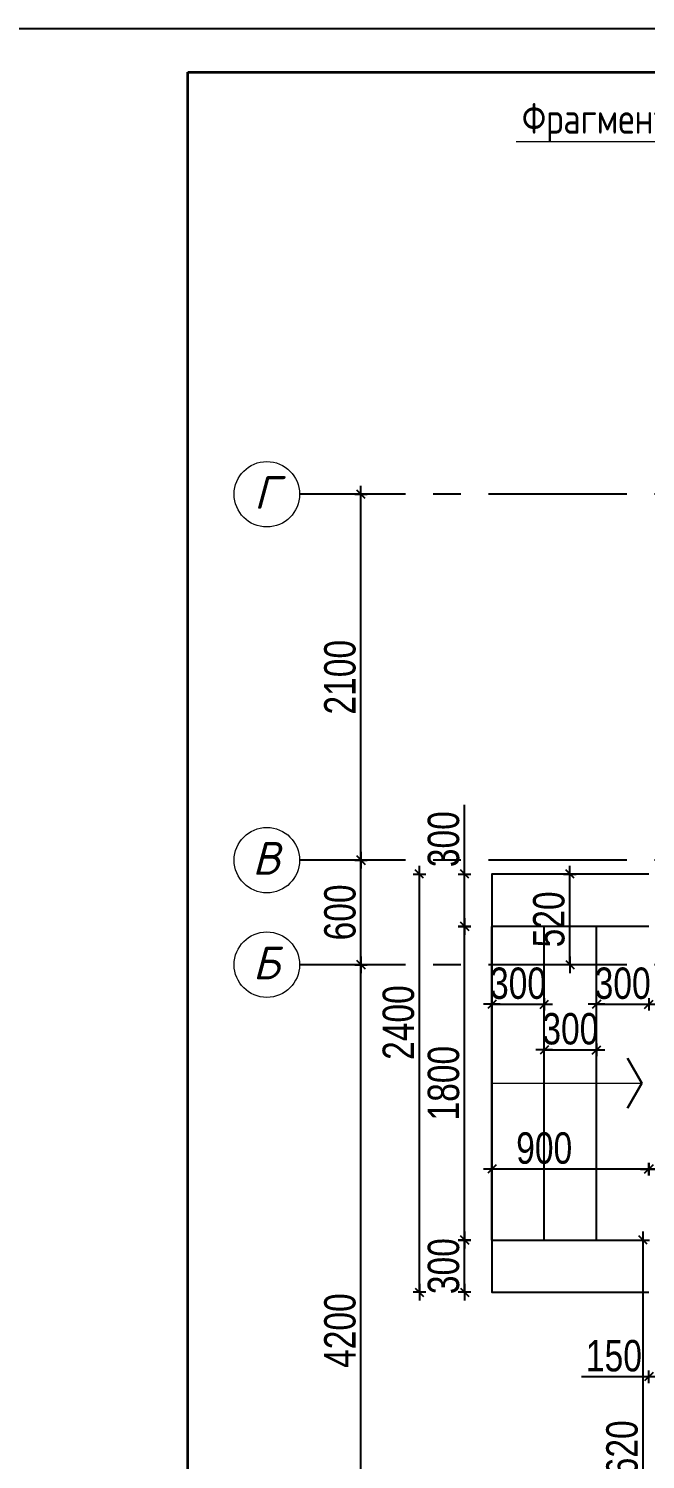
# Model space of a CAD drawing. Extents: x -12289450 to -10763036, y -7834513 to -6150123.
# Drawn here: x -11109433 to -11105896, y -7680473 to -7672261 of the extents above; entities that cross this region are included whole.
import ezdxf

# ---------------------------------------------------------------- set-up
doc = ezdxf.new("R2010")
doc.units = 0
doc.header["$LTSCALE"] = 25
doc.header["$PDMODE"] = 35
doc.linetypes.add('CENTER', pattern=[50.8, 31.75, -6.35, 6.35, -6.35])
doc.layers.get('DefPoints').update_dxf_attribs({"color": 10, "lineweight": 30})
for name, color, linetype in [('004-ВСПЛИНИИ', 15, 'Continuous'), ('005-РАЗМЕРЫ', 252, 'Continuous'), ('014-ОСИ', 251, 'CENTER'), ('Annotation - Text', 7, 'Continuous'), ('ArchiCAD', 7, 'Continuous'), ('EEE', 7, 'Continuous'), ('Новое', 51, 'Continuous')]:
    doc.layers.add(name, color=color, linetype=linetype)
doc.layers.add('СТЕНЫ', color=5, linetype='Continuous', lineweight=40)
doc.styles.add('gismo', font='isocpeui.ttf')
doc.styles.add('GOST 2.304', font='cs_gost2304.shx')
doc.styles.add('TXT0', font='txt', dxfattribs={"width": 0.8})
doc.dimstyles.new('Копия(2) 3 РАЗМЕРЫ 3', dxfattribs={"dimscale": 30, "dimtxt": 6, "dimasz": 0.08, "dimexe": 0, "dimexo": 0, "dimgap": 1, "dimtad": 1, "dimdec": 0, "dimzin": 0, "dimdsep": 46, "dimtxsty": 'TXT0', "dimblk1": 'A8MITTA', "dimblk2": 'A8MITTA', "dimsah": 1, "dimcen": 0.3, "dimse1": 1, "dimse2": 1, "dimadec": 0, "dimazin": 0, "dimtp": 6, "dimtm": 6, "dimtfac": 1, "dimtdec": 0, "dimtofl": 0, "dimtmove": 0, "dimatfit": 3, "dimldrblk": 'A8MITTA', "dimfxl": 0, "dimtolj": 1, "dimtzin": 0, "dimarcsym": 0})

# ---------------------------------------------------------------- blocks, each defined once
blk = doc.blocks.new('A8MITTA', base_point=(3180, 3140))
for p, q in [((3170, 3130), (3190, 3150)), ((3180, 3155), (3180, 3125)), ((3160, 3140), (3200, 3140))]:
    blk.add_line(p, q)
blk = doc.blocks.new('*D440')
at = {"layer": '005-РАЗМЕРЫ', "color": 0, "lineweight": -2, "ltscale": 1.2, "transparency": 16777216}
blk.add_line((-11107526.6, -7677031.2), (-11107526.6, -7674936), dxfattribs=at)
at = {"layer": 'DefPoints', "color": 0, "ltscale": 1.2, "transparency": 16777216}
for p in [(-11107526.6, -7674933.6), (-11107375.6, -7674933.6), (-11107712.8, -7677033.6)]:
    blk.add_point(p, dxfattribs=at)
at = {"layer": '005-РАЗМЕРЫ', "color": 0, "lineweight": -2, "ltscale": 1.2, "transparency": 16777216, "xscale": 2.4, "yscale": 2.4, "zscale": 2.4}
for p, rotation in [((-11107526.6, -7674933.6), 90), ((-11107526.6, -7677033.6), 270)]:
    blk.add_blockref('A8MITTA', p, dxfattribs=dict(at, rotation=rotation))
at = {"layer": '005-РАЗМЕРЫ', "color": 0, "ltscale": 1.2, "transparency": 16777216, "insert": (-11107646.6, -7675983.6), "char_height": 180, "attachment_point": 5, "rotation": 90, "style": 'TXT0'}
blk.add_mtext('\\A1;2100', dxfattribs=at)
blk = doc.blocks.new('*D426')
at = {"layer": '005-РАЗМЕРЫ', "color": 0, "lineweight": -2, "ltscale": 1.2, "transparency": 16777216}
blk.add_line((-11104378.3, -7678806.9), (-11105873.5, -7678806.9), dxfattribs=at)
at = {"layer": 'DefPoints', "color": 0, "ltscale": 1.2, "transparency": 16777216}
for p in [(-11105875.9, -7678806.9), (-11105875.9, -7678806.9), (-11104375.9, -7678975.6)]:
    blk.add_point(p, dxfattribs=at)
at = {"layer": '005-РАЗМЕРЫ', "color": 0, "lineweight": -2, "ltscale": 1.2, "transparency": 16777216, "xscale": 2.4, "yscale": 2.4, "zscale": 2.4, "rotation": 180}
blk.add_blockref('A8MITTA', (-11105875.9, -7678806.9), dxfattribs=at)
at = {"layer": '005-РАЗМЕРЫ', "color": 0, "lineweight": -2, "ltscale": 1.2, "transparency": 16777216, "xscale": 2.4, "yscale": 2.4, "zscale": 2.4}
blk.add_blockref('A8MITTA', (-11104375.9, -7678806.9), dxfattribs=at)
at = {"layer": '005-РАЗМЕРЫ', "color": 0, "ltscale": 1.2, "transparency": 16777216, "insert": (-11105549.1, -7678686.9), "char_height": 180, "attachment_point": 5, "style": 'TXT0'}
blk.add_mtext('\\A1;1500', dxfattribs=at)
blk = doc.blocks.new('*D427')
at = {"layer": '005-РАЗМЕРЫ', "color": 0, "lineweight": -2, "ltscale": 1.2, "transparency": 16777216}
blk.add_line((-11105878.3, -7678806.9), (-11106773.5, -7678806.9), dxfattribs=at)
at = {"layer": 'DefPoints', "color": 0, "ltscale": 1.2, "transparency": 16777216}
for p in [(-11106775.9, -7678806.9), (-11106775.9, -7678806.9), (-11105875.9, -7678806.9)]:
    blk.add_point(p, dxfattribs=at)
at = {"layer": '005-РАЗМЕРЫ', "color": 0, "lineweight": -2, "ltscale": 1.2, "transparency": 16777216, "xscale": 2.4, "yscale": 2.4, "zscale": 2.4, "rotation": 180}
blk.add_blockref('A8MITTA', (-11106775.9, -7678806.9), dxfattribs=at)
at = {"layer": '005-РАЗМЕРЫ', "color": 0, "lineweight": -2, "ltscale": 1.2, "transparency": 16777216, "xscale": 2.4, "yscale": 2.4, "zscale": 2.4}
blk.add_blockref('A8MITTA', (-11105875.9, -7678806.9), dxfattribs=at)
at = {"layer": '005-РАЗМЕРЫ', "color": 0, "ltscale": 1.2, "transparency": 16777216, "insert": (-11106475.9, -7678686.9), "char_height": 180, "attachment_point": 5, "style": 'TXT0'}
blk.add_mtext('\\A1;900', dxfattribs=at)
blk = doc.blocks.new('*D437')
at = {"layer": '005-РАЗМЕРЫ', "color": 0, "lineweight": -2, "ltscale": 1.2, "transparency": 16777216}
blk.add_line((-11107191.4, -7679511.2), (-11107191.4, -7677116), dxfattribs=at)
at = {"layer": 'DefPoints', "color": 0, "ltscale": 1.2, "transparency": 16777216}
for p in [(-11107191.4, -7677113.6), (-11106359.8, -7677113.6), (-11106359.8, -7679513.6)]:
    blk.add_point(p, dxfattribs=at)
at = {"layer": '005-РАЗМЕРЫ', "color": 0, "lineweight": -2, "ltscale": 1.2, "transparency": 16777216, "xscale": 2.4, "yscale": 2.4, "zscale": 2.4}
for p, rotation in [((-11107191.4, -7677113.6), 90), ((-11107191.4, -7679513.6), 270)]:
    blk.add_blockref('A8MITTA', p, dxfattribs=dict(at, rotation=rotation))
at = {"layer": '005-РАЗМЕРЫ', "color": 0, "ltscale": 1.2, "transparency": 16777216, "insert": (-11107311.4, -7677965.7), "char_height": 180, "attachment_point": 5, "rotation": 90, "style": 'TXT0'}
blk.add_mtext('\\A1;2400', dxfattribs=at)
blk = doc.blocks.new('*D459')
at = {"layer": '005-РАЗМЕРЫ', "color": 0, "lineweight": -2, "ltscale": 1.2, "transparency": 16777216}
blk.add_line((-11107526.6, -7677631.2), (-11107526.6, -7677036), dxfattribs=at)
at = {"layer": 'DefPoints', "color": 0, "ltscale": 1.2, "transparency": 16777216}
for p in [(-11107526.6, -7677033.6), (-11107219.3, -7677033.6), (-11107712.8, -7677633.6)]:
    blk.add_point(p, dxfattribs=at)
at = {"layer": '005-РАЗМЕРЫ', "color": 0, "lineweight": -2, "ltscale": 1.2, "transparency": 16777216, "xscale": 2.4, "yscale": 2.4, "zscale": 2.4}
for p, rotation in [((-11107526.6, -7677033.6), 90), ((-11107526.6, -7677633.6), 270)]:
    blk.add_blockref('A8MITTA', p, dxfattribs=dict(at, rotation=rotation))
at = {"layer": '005-РАЗМЕРЫ', "color": 0, "ltscale": 1.2, "transparency": 16777216, "insert": (-11107646.6, -7677333.6), "char_height": 180, "attachment_point": 5, "rotation": 90, "style": 'TXT0'}
blk.add_mtext('\\A1;600', dxfattribs=at)
blk = doc.blocks.new('*D460')
at = {"layer": '005-РАЗМЕРЫ', "color": 0, "lineweight": -2, "ltscale": 1.2, "transparency": 16777216}
blk.add_line((-11107526.6, -7681831.2), (-11107526.6, -7677636), dxfattribs=at)
at = {"layer": 'DefPoints', "color": 0, "ltscale": 1.2, "transparency": 16777216}
for p in [(-11107526.6, -7677633.6), (-11107481.6, -7677633.6), (-11107712.8, -7681833.6)]:
    blk.add_point(p, dxfattribs=at)
at = {"layer": '005-РАЗМЕРЫ', "color": 0, "lineweight": -2, "ltscale": 1.2, "transparency": 16777216, "xscale": 2.4, "yscale": 2.4, "zscale": 2.4}
for p, rotation in [((-11107526.6, -7677633.6), 90), ((-11107526.6, -7681833.6), 270)]:
    blk.add_blockref('A8MITTA', p, dxfattribs=dict(at, rotation=rotation))
at = {"layer": '005-РАЗМЕРЫ', "color": 0, "ltscale": 1.2, "transparency": 16777216, "insert": (-11107646.6, -7679733.6), "char_height": 180, "attachment_point": 5, "rotation": 90, "style": 'TXT0'}
blk.add_mtext('\\A1;4200', dxfattribs=at)
blk = doc.blocks.new('*D462')
at = {"layer": '005-РАЗМЕРЫ', "color": 0, "lineweight": -2, "ltscale": 1.2, "transparency": 16777216}
blk.add_line((-11106932.6, -7679511.2), (-11106932.6, -7679216), dxfattribs=at)
at = {"layer": 'DefPoints', "color": 0, "ltscale": 1.2, "transparency": 16777216}
for p in [(-11106932.6, -7679213.6), (-11106775.9, -7679213.6), (-11106775.9, -7679513.6)]:
    blk.add_point(p, dxfattribs=at)
at = {"layer": '005-РАЗМЕРЫ', "color": 0, "lineweight": -2, "ltscale": 1.2, "transparency": 16777216, "xscale": 2.4, "yscale": 2.4, "zscale": 2.4}
for p, rotation in [((-11106932.6, -7679213.6), 90), ((-11106932.6, -7679513.6), 270)]:
    blk.add_blockref('A8MITTA', p, dxfattribs=dict(at, rotation=rotation))
at = {"layer": '005-РАЗМЕРЫ', "color": 0, "ltscale": 1.2, "transparency": 16777216, "insert": (-11107052.6, -7679363.6), "char_height": 180, "attachment_point": 5, "rotation": 90, "style": 'TXT0'}
blk.add_mtext('\\A1;300', dxfattribs=at)
blk = doc.blocks.new('*D463')
at = {"layer": '005-РАЗМЕРЫ', "color": 0, "lineweight": -2, "ltscale": 1.2, "transparency": 16777216}
blk.add_line((-11106932.6, -7679211.2), (-11106932.6, -7677416), dxfattribs=at)
at = {"layer": 'DefPoints', "color": 0, "ltscale": 1.2, "transparency": 16777216}
for p in [(-11106932.6, -7677413.6), (-11106775.9, -7677413.6), (-11106775.9, -7679213.6)]:
    blk.add_point(p, dxfattribs=at)
at = {"layer": '005-РАЗМЕРЫ', "color": 0, "lineweight": -2, "ltscale": 1.2, "transparency": 16777216, "xscale": 2.4, "yscale": 2.4, "zscale": 2.4}
for p, rotation in [((-11106932.6, -7677413.6), 90), ((-11106932.6, -7679213.6), 270)]:
    blk.add_blockref('A8MITTA', p, dxfattribs=dict(at, rotation=rotation))
at = {"layer": '005-РАЗМЕРЫ', "color": 0, "ltscale": 1.2, "transparency": 16777216, "insert": (-11107052.6, -7678313.6), "char_height": 180, "attachment_point": 5, "rotation": 90, "style": 'TXT0'}
blk.add_mtext('\\A1;1800', dxfattribs=at)
blk = doc.blocks.new('*D464')
at = {"layer": '005-РАЗМЕРЫ', "color": 0, "lineweight": -2, "ltscale": 1.2, "transparency": 16777216}
for p, q in [((-11106932.6, -7677113.6), (-11106932.6, -7676715.2)), ((-11106932.6, -7677411.2), (-11106932.6, -7677116))]:
    blk.add_line(p, q, dxfattribs=at)
at = {"layer": 'DefPoints', "color": 0, "ltscale": 1.2, "transparency": 16777216}
for p in [(-11106932.6, -7677113.6), (-11106775.9, -7677113.6), (-11106775.9, -7677413.6)]:
    blk.add_point(p, dxfattribs=at)
at = {"layer": '005-РАЗМЕРЫ', "color": 0, "lineweight": -2, "ltscale": 1.2, "transparency": 16777216, "xscale": 2.4, "yscale": 2.4, "zscale": 2.4}
for p, rotation in [((-11106932.6, -7677113.6), 90), ((-11106932.6, -7677413.6), 270)]:
    blk.add_blockref('A8MITTA', p, dxfattribs=dict(at, rotation=rotation))
at = {"layer": '005-РАЗМЕРЫ', "color": 0, "ltscale": 1.2, "transparency": 16777216, "insert": (-11107052.6, -7676913.2), "char_height": 180, "attachment_point": 5, "rotation": 90, "style": 'TXT0'}
blk.add_mtext('\\A1;300', dxfattribs=at)
blk = doc.blocks.new('*D465')
at = {"layer": '005-РАЗМЕРЫ', "color": 0, "lineweight": -2, "ltscale": 1.2, "transparency": 16777216}
blk.add_line((-11106773.5, -7677861), (-11106478.3, -7677861), dxfattribs=at)
at = {"layer": 'DefPoints', "color": 0, "ltscale": 1.2, "transparency": 16777216}
for p in [(-11106475.9, -7677861), (-11106775.9, -7677900.7), (-11106475.9, -7677900.7)]:
    blk.add_point(p, dxfattribs=at)
at = {"layer": '005-РАЗМЕРЫ', "color": 0, "lineweight": -2, "ltscale": 1.2, "transparency": 16777216, "xscale": 2.4, "yscale": 2.4, "zscale": 2.4, "rotation": 180}
blk.add_blockref('A8MITTA', (-11106775.9, -7677861), dxfattribs=at)
at = {"layer": '005-РАЗМЕРЫ', "color": 0, "lineweight": -2, "ltscale": 1.2, "transparency": 16777216, "xscale": 2.4, "yscale": 2.4, "zscale": 2.4}
blk.add_blockref('A8MITTA', (-11106475.9, -7677861), dxfattribs=at)
at = {"layer": '005-РАЗМЕРЫ', "color": 0, "ltscale": 1.2, "transparency": 16777216, "insert": (-11106625.9, -7677741), "char_height": 180, "attachment_point": 5, "style": 'TXT0'}
blk.add_mtext('\\A1;300', dxfattribs=at)
blk = doc.blocks.new('*D466')
at = {"layer": '005-РАЗМЕРЫ', "color": 0, "lineweight": -2, "ltscale": 1.2, "transparency": 16777216}
blk.add_line((-11106473.5, -7678122.4), (-11106178.3, -7678122.4), dxfattribs=at)
at = {"layer": 'DefPoints', "color": 0, "ltscale": 1.2, "transparency": 16777216}
for p in [(-11106475.9, -7678094.7), (-11106175.9, -7678094.7), (-11106175.9, -7678122.4)]:
    blk.add_point(p, dxfattribs=at)
at = {"layer": '005-РАЗМЕРЫ', "color": 0, "lineweight": -2, "ltscale": 1.2, "transparency": 16777216, "xscale": 2.4, "yscale": 2.4, "zscale": 2.4, "rotation": 180}
blk.add_blockref('A8MITTA', (-11106475.9, -7678122.4), dxfattribs=at)
at = {"layer": '005-РАЗМЕРЫ', "color": 0, "lineweight": -2, "ltscale": 1.2, "transparency": 16777216, "xscale": 2.4, "yscale": 2.4, "zscale": 2.4}
blk.add_blockref('A8MITTA', (-11106175.9, -7678122.4), dxfattribs=at)
at = {"layer": '005-РАЗМЕРЫ', "color": 0, "ltscale": 1.2, "transparency": 16777216, "insert": (-11106325.9, -7678002.4), "char_height": 180, "attachment_point": 5, "style": 'TXT0'}
blk.add_mtext('\\A1;300', dxfattribs=at)
blk = doc.blocks.new('*D467')
at = {"layer": '005-РАЗМЕРЫ', "color": 0, "lineweight": -2, "ltscale": 1.2, "transparency": 16777216}
blk.add_line((-11106173.5, -7677861), (-11105878.3, -7677861), dxfattribs=at)
at = {"layer": 'DefPoints', "color": 0, "ltscale": 1.2, "transparency": 16777216}
for p in [(-11105875.9, -7677861), (-11106175.9, -7677900.7), (-11105875.9, -7677900.7)]:
    blk.add_point(p, dxfattribs=at)
at = {"layer": '005-РАЗМЕРЫ', "color": 0, "lineweight": -2, "ltscale": 1.2, "transparency": 16777216, "xscale": 2.4, "yscale": 2.4, "zscale": 2.4, "rotation": 180}
blk.add_blockref('A8MITTA', (-11106175.9, -7677861), dxfattribs=at)
at = {"layer": '005-РАЗМЕРЫ', "color": 0, "lineweight": -2, "ltscale": 1.2, "transparency": 16777216, "xscale": 2.4, "yscale": 2.4, "zscale": 2.4}
blk.add_blockref('A8MITTA', (-11105875.9, -7677861), dxfattribs=at)
at = {"layer": '005-РАЗМЕРЫ', "color": 0, "ltscale": 1.2, "transparency": 16777216, "insert": (-11106025.9, -7677741), "char_height": 180, "attachment_point": 5, "style": 'TXT0'}
blk.add_mtext('\\A1;300', dxfattribs=at)
blk = doc.blocks.new('*D477')
at = {"layer": '005-РАЗМЕРЫ', "color": 0, "lineweight": -2, "ltscale": 1.2, "transparency": 16777216}
blk.add_line((-11106328.5, -7677631.2), (-11106328.5, -7677116), dxfattribs=at)
at = {"layer": 'DefPoints', "color": 0, "ltscale": 1.2, "transparency": 16777216}
for p in [(-11106328.5, -7677113.6), (-11106325.9, -7677113.6), (-11106095.5, -7677633.6)]:
    blk.add_point(p, dxfattribs=at)
at = {"layer": '005-РАЗМЕРЫ', "color": 0, "lineweight": -2, "ltscale": 1.2, "transparency": 16777216, "xscale": 2.4, "yscale": 2.4, "zscale": 2.4}
for p, rotation in [((-11106328.5, -7677113.6), 90), ((-11106328.5, -7677633.6), 270)]:
    blk.add_blockref('A8MITTA', p, dxfattribs=dict(at, rotation=rotation))
at = {"layer": '005-РАЗМЕРЫ', "color": 0, "ltscale": 1.2, "transparency": 16777216, "insert": (-11106448.5, -7677373.6), "char_height": 180, "attachment_point": 5, "rotation": 90, "style": 'TXT0'}
blk.add_mtext('\\A1;520', dxfattribs=at)
blk = doc.blocks.new('*D486')
at = {"layer": '005-РАЗМЕРЫ', "color": 0, "lineweight": -2, "ltscale": 1.2, "transparency": 16777216}
for p, q in [((-11105875.9, -7679998.7), (-11106262.1, -7679998.7)), ((-11105728.3, -7679998.7), (-11105873.5, -7679998.7))]:
    blk.add_line(p, q, dxfattribs=at)
at = {"layer": 'DefPoints', "color": 0, "ltscale": 1.2, "transparency": 16777216}
for p in [(-11105875.9, -7679964.9), (-11105725.9, -7679964.9), (-11105875.9, -7679998.7)]:
    blk.add_point(p, dxfattribs=at)
at = {"layer": '005-РАЗМЕРЫ', "color": 0, "lineweight": -2, "ltscale": 1.2, "transparency": 16777216, "xscale": 2.4, "yscale": 2.4, "zscale": 2.4, "rotation": 180}
blk.add_blockref('A8MITTA', (-11105875.9, -7679998.7), dxfattribs=at)
at = {"layer": '005-РАЗМЕРЫ', "color": 0, "lineweight": -2, "ltscale": 1.2, "transparency": 16777216, "xscale": 2.4, "yscale": 2.4, "zscale": 2.4}
blk.add_blockref('A8MITTA', (-11105725.9, -7679998.7), dxfattribs=at)
at = {"layer": '005-РАЗМЕРЫ', "color": 0, "ltscale": 1.2, "transparency": 16777216, "insert": (-11106076.1, -7679878.7), "char_height": 180, "attachment_point": 5, "style": 'TXT0'}
blk.add_mtext('\\A1;150', dxfattribs=at)
blk = doc.blocks.new('*D523')
at = {"layer": '005-РАЗМЕРЫ', "color": 0, "lineweight": -2, "ltscale": 1.2, "transparency": 16777216}
blk.add_line((-11105908.9, -7681831.2), (-11105908.9, -7679216), dxfattribs=at)
at = {"layer": 'DefPoints', "color": 0, "ltscale": 1.2, "transparency": 16777216}
for p in [(-11106203.5, -7679213.6), (-11105908.9, -7679213.6), (-11106203.5, -7681833.6)]:
    blk.add_point(p, dxfattribs=at)
at = {"layer": '005-РАЗМЕРЫ', "color": 0, "lineweight": -2, "ltscale": 1.2, "transparency": 16777216, "xscale": 2.4, "yscale": 2.4, "zscale": 2.4}
for p, rotation in [((-11105908.9, -7679213.6), 90), ((-11105908.9, -7681833.6), 270)]:
    blk.add_blockref('A8MITTA', p, dxfattribs=dict(at, rotation=rotation))
at = {"layer": '005-РАЗМЕРЫ', "color": 0, "ltscale": 1.2, "transparency": 16777216, "insert": (-11106028.9, -7680462.7), "char_height": 180, "attachment_point": 5, "rotation": 90, "style": 'TXT0'}
blk.add_mtext('\\A1;2620', dxfattribs=at)

msp = doc.modelspace()

# ---------------------------------------------------------------- linework, layer by layer
at = {"layer": '004-ВСПЛИНИИ', "color": 5, "lineweight": 30}
for points in [[(-11105915.5, -7678313.6), (-11105998.8, -7678169.4)], [(-11105915.5, -7678313.6), (-11105998.8, -7678457.8)]]:
    msp.add_lwpolyline(points, dxfattribs=at)
at = {"layer": '004-ВСПЛИНИИ', "color": 0, "lineweight": 18}
msp.add_lwpolyline([(-11106775.9, -7678313.6), (-11105915.5, -7678313.6)], dxfattribs=at)
at = {"layer": '014-ОСИ'}
for points in [[(-11099652.1, -7674933.6), (-11107878.8, -7674933.6)], [(-11099652.1, -7677033.6), (-11107878.8, -7677033.6)], [(-11099652.1, -7677633.6), (-11107878.8, -7677633.6)]]:
    msp.add_lwpolyline(points, dxfattribs=at)
at = {"layer": 'Annotation - Text', "color": 0, "lineweight": 20}
for centre in [(-11108066.6, -7674933.6), (-11108066.6, -7677033.6), (-11108066.6, -7677633.6)]:
    msp.add_circle(centre, 187.8, dxfattribs=at)
at = {"layer": 'ArchiCAD', "color": 7, "linetype": 'Continuous', "lineweight": 35}
msp.add_lwpolyline([(-11108519.1, -7672511.3), (-11088769.2, -7672511.3), (-11088769.2, -7686861.2), (-11108519.1, -7686861.2)], close=True, dxfattribs=at)
msp.add_lwpolyline([(-11108519.1, -7672511.3), (-11088769.2, -7672511.3), (-11088769.2, -7686861.2), (-11108519.1, -7686861.2)], close=True, dxfattribs=at)
at = {"layer": 'EEE', "lineweight": 15}
msp.add_line((-11106637, -7672908.2), (-11101416.3, -7672908.2), dxfattribs=at)
at = {"layer": 'Новое', "color": 7, "linetype": 'Continuous'}
msp.add_lwpolyline([(-11109519.1, -7672261.3), (-11088519.2, -7672261.3), (-11088519.2, -7687111.2), (-11109519.1, -7687111.2)], close=True, dxfattribs=at)
msp.add_lwpolyline([(-11109519.1, -7672261.3), (-11088519.2, -7672261.3), (-11088519.2, -7687111.2), (-11109519.1, -7687111.2)], close=True, dxfattribs=at)
at = {"layer": 'СТЕНЫ', "lineweight": 25, "ltscale": 3}
for points in [[(-11105875.9, -7677113.6), (-11106775.9, -7677113.6), (-11106775.9, -7679513.6), (-11105875.9, -7679513.6)], [(-11105875.9, -7677413.6), (-11106775.9, -7677413.6), (-11106775.9, -7679213.6), (-11105875.9, -7679213.6)], [(-11106775.9, -7679213.6), (-11106775.9, -7677413.6)], [(-11106475.9, -7679213.6), (-11106475.9, -7677413.6)], [(-11106175.9, -7679213.6), (-11106175.9, -7677413.6)]]:
    msp.add_lwpolyline(points, dxfattribs=at)

# ---------------------------------------------------------------- texts
at = {"layer": 'Annotation - Text', "color": 0, "lineweight": 25, "style": 'GOST 2.304'}
msp.add_text('Фрагмент плана с крыльцом и входной зоной.', height=175, dxfattribs=at).set_placement((-11106603.9, -7672864.2))
at = {"layer": 'Annotation - Text', "color": 0, "lineweight": 25, "char_height": 187.8, "attachment_point": 2, "style": 'gismo'}
for s, insert in [('Г', (-11108070.8, -7674829.4)), ('В', (-11108070.8, -7676929.4)), ('Б', (-11108070.8, -7677529.4))]:
    msp.add_mtext(s, dxfattribs=dict(at, insert=insert))

# ---------------------------------------------------------------- dimensions: what is measured, and where the dimension line sits
at = {"layer": '005-РАЗМЕРЫ', "ltscale": 1.2}
for base, p1, p2, picture, middle in [((-11107526.6, -7674933.6), (-11107712.8, -7677033.6), (-11107375.6, -7674933.6), '*D440', (-11107646.6, -7675983.6)), ((-11106932.6, -7677113.6), (-11106775.9, -7677413.6), (-11106775.9, -7677113.6), '*D464', (-11107052.6, -7676913.2)), ((-11107526.6, -7677033.6), (-11107712.8, -7677633.6), (-11107219.3, -7677033.6), '*D459', (-11107646.6, -7677333.6)), ((-11106932.6, -7677413.6), (-11106775.9, -7679213.6), (-11106775.9, -7677413.6), '*D463', (-11107052.6, -7678313.6)), ((-11107526.6, -7677633.6), (-11107712.8, -7681833.6), (-11107481.6, -7677633.6), '*D460', (-11107646.6, -7679733.6))]:
    dim = msp.add_linear_dim(base=base, p1=p1, p2=p2, angle=90, dimstyle='Копия(2) 3 РАЗМЕРЫ 3', dxfattribs=at)
    dim.commit()
    dim.dimension.update_dxf_attribs({"geometry": picture, "text_midpoint": middle})
for base, p1, p2, picture, middle in [((-11107191.4, -7677113.6), (-11106359.8, -7679513.6), (-11106359.8, -7677113.6), '*D437', (-11107191.4, -7677965.7)), ((-11106328.5, -7677113.6), (-11106095.5, -7677633.6), (-11106325.9, -7677113.6), '*D477', (-11106328.5, -7677373.6)), ((-11106932.6, -7679213.6), (-11106775.9, -7679513.6), (-11106775.9, -7679213.6), '*D462', (-11106932.6, -7679363.6)), ((-11105908.9, -7679213.6), (-11106203.5, -7681833.6), (-11106203.5, -7679213.6), '*D523', (-11105908.9, -7680462.7))]:
    dim = msp.add_linear_dim(base=base, p1=p1, p2=p2, angle=90, dimstyle='Копия(2) 3 РАЗМЕРЫ 3', dxfattribs=at)
    dim.commit()
    dim.dimension.update_dxf_attribs({"geometry": picture, "text_midpoint": middle, "dimtype": 160})
for base, p1, p2, picture, middle in [((-11106475.9, -7677861), (-11106775.9, -7677900.7), (-11106475.9, -7677900.7), '*D465', (-11106625.9, -7677861)), ((-11105875.9, -7677861), (-11106175.9, -7677900.7), (-11105875.9, -7677900.7), '*D467', (-11106025.9, -7677861)), ((-11106175.9, -7678122.4), (-11106475.9, -7678094.7), (-11106175.9, -7678094.7), '*D466', (-11106325.9, -7678122.4)), ((-11106775.9, -7678806.9), (-11105875.9, -7678806.9), (-11106775.9, -7678806.9), '*D427', (-11106475.9, -7678806.9)), ((-11105875.9, -7678806.9), (-11104375.9, -7678975.6), (-11105875.9, -7678806.9), '*D426', (-11105549.1, -7678806.9)), ((-11105875.9, -7679998.7), (-11105725.9, -7679964.9), (-11105875.9, -7679964.9), '*D486', (-11106076.1, -7679998.7))]:
    dim = msp.add_linear_dim(base=base, p1=p1, p2=p2, dimstyle='Копия(2) 3 РАЗМЕРЫ 3', dxfattribs=at)
    dim.commit()
    dim.dimension.update_dxf_attribs({"geometry": picture, "text_midpoint": middle, "dimtype": 160})

doc.saveas('drawing.dxf')
